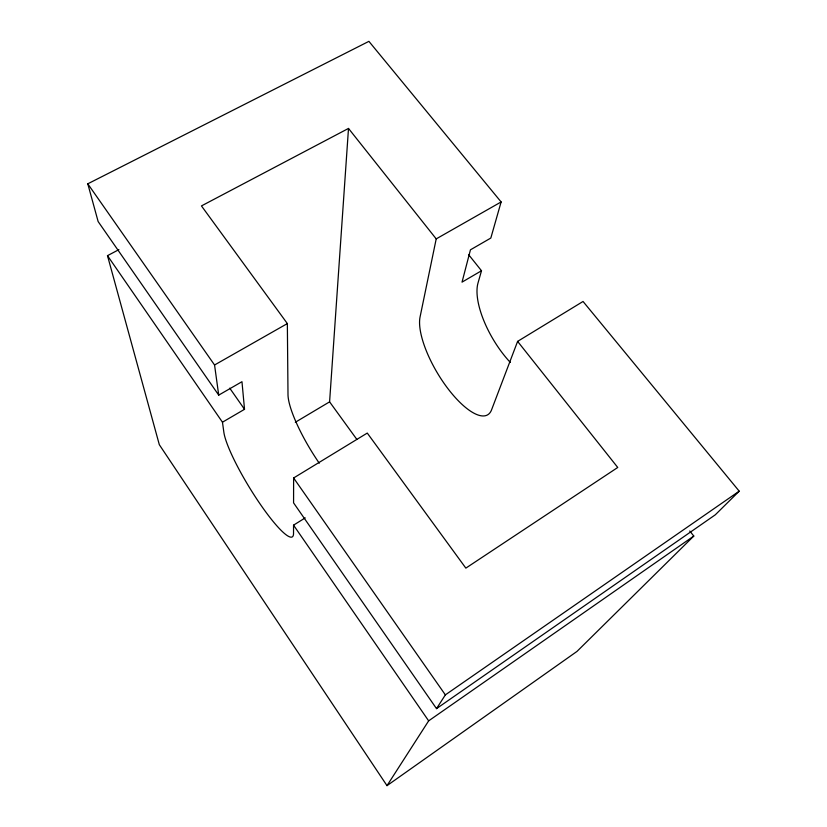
<?xml version="1.0" encoding="UTF-8"?>
<svg xmlns="http://www.w3.org/2000/svg" width="827" height="827" viewBox="0 0 827 827"><rect width="100%" height="100%" fill="white"/><g stroke="black" fill="none" stroke-linecap="round" stroke-linejoin="round"><path stroke-width="1.24" d="M305.225 517.888L293.544 525.155L293.533 533.436A64.62 10.844 58.6 0 1 260.329 504.305A64.62 10.844 58.6 0 1 223.859 432.283L222.463 422.204L107.489 255.657L118.902 249.64M517.609 341.386L617.748 467.472L465.849 568.128L367.271 433.069L293.616 477.985L293.575 502.868L436.522 708.625L715.283 514.818L739.214 491.176L583.045 301.473L517.609 341.386L491.579 409.81A61.353 21.719 59.1 0 1 448.41 389.269A61.353 21.719 59.1 0 1 420.054 317.03L436.211 238.889L501.121 201.953L368.904 41.35L87.786 183.811L98.134 221.543L218.721 395.12L241.97 381.702L244.523 409.303L222.463 422.204M356.809 439.364L329.591 401.85L348.498 128.433L201.457 205.913L287.351 323.584L288.003 394.603A63.555 14.535 58.7 0 0 319.274 463.203M468.589 254.623L481.5 270.749L478.016 282.989A60.381 24.696 59.2 0 0 510.311 362.433M501.121 201.953L490.825 238.052L470.449 249.816L462.035 282.131L481.5 270.749M107.489 255.657L159.322 444.699L387.005 785.65L428.655 720.855L693.791 536.051L689.749 531.006M436.522 708.625L445.36 694.876L739.214 491.176M693.791 536.051L576.977 651.428L387.005 785.65M295.311 422.277L329.591 401.85M218.721 395.12L214.555 364.996L287.351 323.584M348.498 128.433L436.211 238.889M87.786 183.811L214.555 364.996M293.616 477.985L445.36 694.876M229.73 388.152L244.523 409.303M293.544 525.155L428.655 720.855"/></g></svg>
